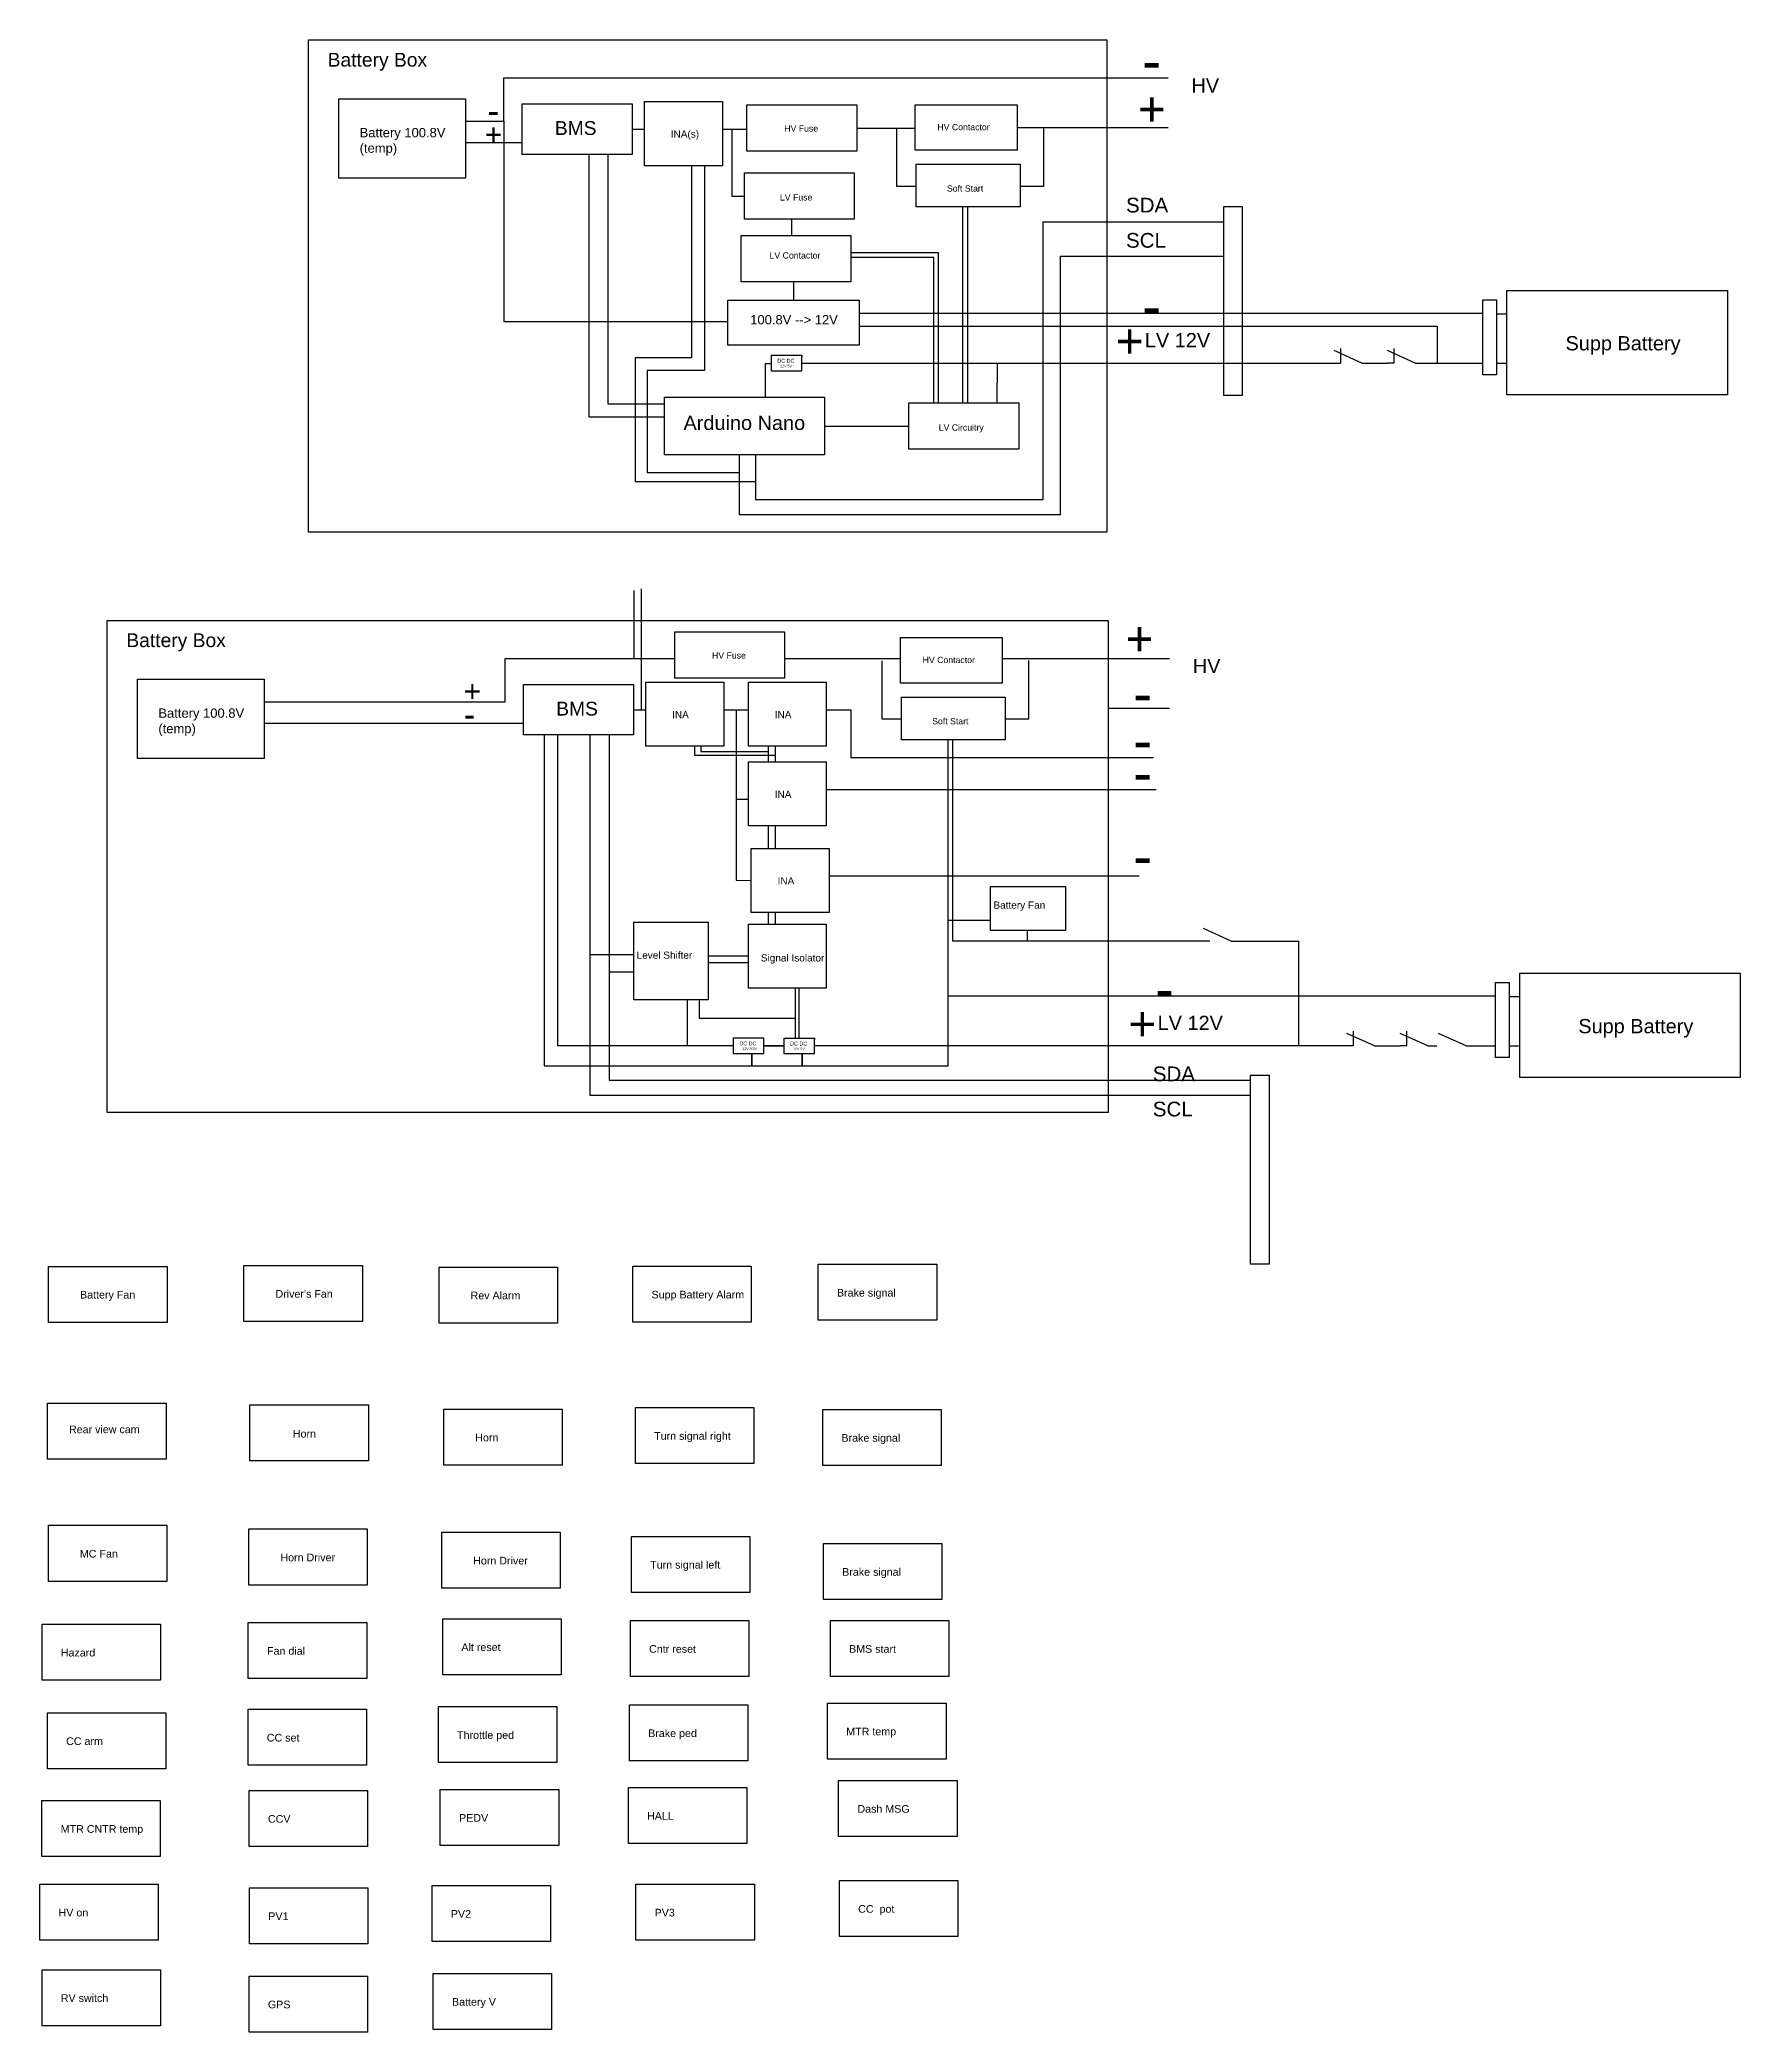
# Model space of a CAD drawing. Header units: inches. Extents: x -6006 to 7910, y 240 to 7918.
# Drawn here: x 5791 to 7163, y 1049 to 2656 of the extents above; entities that cross this region are included whole.
import ezdxf

# ---------------------------------------------------------------- set-up
doc = ezdxf.new("R2010")
doc.units = ezdxf.units.IN
doc.header["$MEASUREMENT"] = 0
doc.styles.get("Standard").update_dxf_attribs({"font": 'arial.ttf'})

msp = doc.modelspace()

# ---------------------------------------------------------------- linework, layer by layer
for p, q in [((6652.4, 2625.4), (6701.9, 2625.4)), ((6135, 2590.3), (6165.8, 2590.3)), ((6135, 2573.1), (6165.8, 2573.1)), ((6165.8, 2573.1), (6180.5, 2573.1)), ((6269.4, 2584), (6279.2, 2584)), ((6342.2, 2584), (6362, 2584)), ((6652.4, 2585.2), (6701.9, 2585.2)), ((6397.9, 2511.3), (6397.9, 2498.1)), ((6399.5, 2460.7), (6399.5, 2446)), ((6966.6, 2435), (6975.1, 2435)), ((6918.7, 2425.1), (6918.7, 2395.3)), ((6381.5, 2401.6), (6381.5, 2389.1)), ((6381.5, 2401.6), (6406.2, 2401.6)), ((6406.2, 2401.6), (6406.2, 2400.2)), ((6406.2, 2389.1), (6406.2, 2401.4)), ((6406.2, 2395.3), (6840.8, 2395.3)), ((6563.8, 2395.3), (6563.7, 2363.2)), ((6858.1, 2395.3), (6835.7, 2405.3)), ((6840.8, 2407.1), (6840.8, 2395.3)), ((6858.1, 2395.3), (6878.8, 2395.3)), ((6901.1, 2395.3), (6878.8, 2405.3)), ((6883.8, 2395.3), (6878.8, 2395.3)), ((6883.8, 2407.1), (6883.8, 2395.3)), ((6901.1, 2395.3), (6955.6, 2395.3)), ((6966.6, 2395.2), (6974.1, 2395.2)), ((6381.5, 2389.1), (6406.2, 2389.1)), ((6424.5, 2344.5), (6492.7, 2344.5)), ((6271, 2157.1), (6271, 2211.9)), ((6276.8, 2115.7), (6276.8, 2213.1)), ((6653.5, 2157.1), (6703, 2157.1)), ((5972.6, 2122.1), (6166.9, 2122.1)), ((6270.4, 2115.7), (6280.3, 2115.7)), ((6343.2, 2115.7), (6363.1, 2115.7)), ((6353.2, 2115.7), (6353.2, 2043.4)), ((6426, 2115.7), (6445.9, 2115.7)), ((6445.9, 2115.7), (6445.9, 2077.2)), ((6653.5, 2116.9), (6703, 2116.9)), ((5972.6, 2104.9), (6166.9, 2104.9)), ((6166.9, 2104.9), (6181.6, 2104.9)), ((6198.3, 2095.3), (6198.3, 1828.5)), ((6209.5, 1844.7), (6209.5, 2095.3)), ((6319.6, 2086.2), (6319.6, 2078.9)), ((6319.6, 2078.9), (6384.8, 2078.9)), ((6324.8, 2086.2), (6324.8, 2081.9)), ((6324.8, 2081.9), (6379.2, 2081.9)), ((6379.2, 2086.2), (6379.2, 2073.6)), ((6384.8, 2086.2), (6384.8, 2073.6)), ((6445.9, 2077.2), (6690.1, 2077.2)), ((6353.2, 2043.4), (6363.1, 2043.4)), ((6353.2, 2043.4), (6353.2, 1978.2)), ((6426, 2051.4), (6445.9, 2051.4)), ((6445.9, 2051.4), (6445.9, 2051.4)), ((6445.9, 2051.4), (6692.2, 2051.4)), ((6379.2, 2021.9), (6379.2, 2003.8)), ((6384.8, 2021.9), (6384.8, 2003.8)), ((6353.2, 1978.2), (6365.4, 1978)), ((6428.3, 1981.7), (6448.2, 1981.7)), ((6448.2, 1981.7), (6678.3, 1981.7)), ((6379.2, 1952.1), (6379.2, 1942.7)), ((6384.8, 1952.1), (6384.8, 1942.7)), ((6524.3, 1946), (6558.6, 1946)), ((6588.4, 1929.1), (6588.4, 1937.5)), ((6752.7, 1929.1), (6730.4, 1939.1)), ((6735.5, 1929.1), (6730.4, 1929.1)), ((6752.7, 1929.1), (6807.2, 1929.1)), ((6807.2, 1844.6), (6807.2, 1929.1)), ((6235.3, 1918.2), (6270.7, 1918.2)), ((6363.1, 1916.8), (6330.7, 1916.8)), ((6250.9, 1904.3), (6270.7, 1904.3)), ((6363.1, 1911.5), (6330.7, 1911.5)), ((6314.1, 1844.7), (6314.1, 1881.7)), ((6323.5, 1881.7), (6323.5, 1867)), ((6401.2, 1850.8), (6401.2, 1891)), ((6404.1, 1850.8), (6404.1, 1891)), ((6524.3, 1828.5), (6524.3, 1884.7)), ((6976.9, 1884.3), (6985.4, 1884.3)), ((6323.5, 1867), (6401.2, 1867)), ((6350.9, 1850.9), (6350.9, 1838.5)), ((6350.9, 1850.9), (6375.6, 1850.9)), ((6375.6, 1838.5), (6375.6, 1850.8)), ((6391.8, 1850.8), (6391.8, 1838.4)), ((6391.8, 1850.8), (6416.5, 1850.8)), ((6416.5, 1850.8), (6416.5, 1849.4)), ((6416.5, 1838.4), (6416.5, 1850.7)), ((6868.3, 1844.6), (6846, 1854.5)), ((6851.1, 1856.4), (6851.1, 1844.6)), ((6911.4, 1844.6), (6889, 1854.5)), ((6894.1, 1856.4), (6894.1, 1844.6)), ((6942.2, 1844.6), (6919.9, 1854.5)), ((6314.1, 1844.7), (6209.5, 1844.7)), ((6350.9, 1844.7), (6314.1, 1844.7)), ((6350.9, 1838.5), (6375.6, 1838.5)), ((6365.8, 1828.5), (6365.8, 1838.5)), ((6365.8, 1838.5), (6365.8, 1828.5)), ((6391.8, 1844.6), (6375.6, 1844.6)), ((6375.6, 1844.6), (6391.6, 1844.6)), ((6391.8, 1838.4), (6416.5, 1838.4)), ((6406.4, 1828.5), (6406.4, 1838.4)), ((6406.4, 1838.4), (6406.4, 1828.5)), ((6807.2, 1844.6), (6416.5, 1844.6)), ((6822.9, 1844.6), (6807.2, 1844.6)), ((6851.1, 1844.6), (6822.9, 1844.6)), ((6868.3, 1844.6), (6889, 1844.6)), ((6894.1, 1844.6), (6889, 1844.6)), ((6911.4, 1844.6), (6918.6, 1844.6)), ((6942.2, 1844.6), (6965.9, 1844.6)), ((6976.9, 1844.5), (6984.4, 1844.5)), ((6198.3, 1828.5), (6365.8, 1828.5)), ((6365.8, 1828.5), (6406.4, 1828.5)), ((6406.4, 1828.5), (6524.3, 1828.5))]:
    msp.add_line(p, q)
for points in [[(6008.3, 2656), (6652.4, 2656), (6652.4, 2259), (6008.3, 2259)], [(6032.7, 2608.5), (6135, 2608.5), (6135, 2544.5), (6032.7, 2544.5)], [(6180.5, 2604.4), (6269.4, 2604.4), (6269.4, 2563.6), (6180.5, 2563.6)], [(6279.2, 2606.2), (6342.2, 2606.2), (6342.2, 2554.4), (6279.2, 2554.4)], [(6362, 2603.5), (6450.6, 2603.5), (6450.6, 2566.1), (6362, 2566.1)], [(6497.7, 2603.5), (6579.9, 2603.5), (6579.9, 2566.9), (6497.7, 2566.9)], [(6498.5, 2555.6), (6582.3, 2555.6), (6582.3, 2521.2), (6498.5, 2521.2)], [(6360.1, 2548.7), (6448.6, 2548.7), (6448.6, 2511.3), (6360.1, 2511.3)], [(6746.7, 2521.7), (6761.6, 2521.7), (6761.6, 2369.1), (6746.7, 2369.1)], [(6357.2, 2498.1), (6445.8, 2498.1), (6445.8, 2460.7), (6357.2, 2460.7)], [(6346.6, 2446), (6452.4, 2446), (6452.4, 2409.6), (6346.6, 2409.6)], [(6955.6, 2446.3), (6966.6, 2446.3), (6966.6, 2385.8), (6955.6, 2385.8)], [(6975.1, 2453.9), (7153, 2453.9), (7153, 2369.7), (6975.1, 2369.7)], [(6295.5, 2367.7), (6424.5, 2367.7), (6424.5, 2321.3), (6295.5, 2321.3)], [(6492.7, 2363.2), (6581.3, 2363.2), (6581.3, 2325.8), (6492.7, 2325.8)], [(5845.9, 2187.7), (6653.5, 2187.7), (6653.5, 1790.8), (5845.9, 1790.8)], [(6303.7, 2178.4), (6392.3, 2178.4), (6392.3, 2141), (6303.7, 2141)], [(6485.8, 2173.8), (6568, 2173.8), (6568, 2137.1), (6485.8, 2137.1)], [(5870.4, 2140.3), (5972.6, 2140.3), (5972.6, 2076.3), (5870.4, 2076.3)], [(6280.3, 2137.9), (6343.2, 2137.9), (6343.2, 2086.2), (6280.3, 2086.2)], [(6363.1, 2137.9), (6426, 2137.9), (6426, 2086.2), (6363.1, 2086.2)], [(6181.6, 2136.1), (6270.4, 2136.1), (6270.4, 2095.3), (6181.6, 2095.3)], [(6486.6, 2125.8), (6570.4, 2125.8), (6570.4, 2091.5), (6486.6, 2091.5)], [(6363.1, 2073.6), (6426, 2073.6), (6426, 2021.9), (6363.1, 2021.9)], [(6365.4, 2003.8), (6428.3, 2003.8), (6428.3, 1952.1), (6365.4, 1952.1)], [(6558.6, 1973), (6618.9, 1973), (6618.9, 1937.5), (6558.6, 1937.5)], [(6270.7, 1944.3), (6330.7, 1944.3), (6330.7, 1881.7), (6270.7, 1881.7)], [(6363.1, 1942.7), (6426, 1942.7), (6426, 1891), (6363.1, 1891)], [(6985.4, 1903.2), (7163.3, 1903.2), (7163.3, 1819), (6985.4, 1819)], [(6965.9, 1895.6), (6976.9, 1895.6), (6976.9, 1835.1), (6965.9, 1835.1)], [(6768.3, 1821), (6783.3, 1821), (6783.3, 1668.4), (6768.3, 1668.4)], [(5798.6, 1666.7), (5894.1, 1666.7), (5894.1, 1621.5), (5798.6, 1621.5)], [(5956.2, 1667.4), (6051.8, 1667.4), (6051.8, 1622.2), (5956.2, 1622.2)], [(6113.6, 1666.1), (6209.2, 1666.1), (6209.2, 1620.9), (6113.6, 1620.9)], [(6269.9, 1666.8), (6365.4, 1666.8), (6365.4, 1621.6), (6269.9, 1621.6)], [(6419.5, 1668.4), (6515.1, 1668.4), (6515.1, 1623.2), (6419.5, 1623.2)], [(5797.7, 1556.4), (5893.3, 1556.4), (5893.3, 1511.2), (5797.7, 1511.2)], [(5961, 1555), (6056.6, 1555), (6056.6, 1509.8), (5961, 1509.8)], [(6117.5, 1551.5), (6213, 1551.5), (6213, 1506.3), (6117.5, 1506.3)], [(6272, 1552.8), (6367.6, 1552.8), (6367.6, 1507.6), (6272, 1507.6)], [(6423.1, 1551.3), (6518.6, 1551.3), (6518.6, 1506.1), (6423.1, 1506.1)], [(5798.4, 1457.9), (5894, 1457.9), (5894, 1412.6), (5798.4, 1412.6)], [(5960.2, 1454.9), (6055.7, 1454.9), (6055.7, 1409.6), (5960.2, 1409.6)], [(6115.7, 1452.3), (6211.3, 1452.3), (6211.3, 1407.1), (6115.7, 1407.1)], [(6268.8, 1448.9), (6364.4, 1448.9), (6364.4, 1403.7), (6268.8, 1403.7)], [(6423.7, 1443.2), (6519.3, 1443.2), (6519.3, 1398), (6423.7, 1398)], [(6116.5, 1382.4), (6212.1, 1382.4), (6212.1, 1337.2), (6116.5, 1337.2)], [(5793.3, 1378), (5888.8, 1378), (5888.8, 1332.8), (5793.3, 1332.8)], [(5959.7, 1379.5), (6055.2, 1379.5), (6055.2, 1334.3), (5959.7, 1334.3)], [(6267.9, 1381), (6363.4, 1381), (6363.4, 1335.8), (6267.9, 1335.8)], [(6429.3, 1381), (6524.8, 1381), (6524.8, 1335.8), (6429.3, 1335.8)], [(5797.6, 1306.7), (5893.1, 1306.7), (5893.1, 1261.4), (5797.6, 1261.4)], [(5959.5, 1309.5), (6055.1, 1309.5), (6055.1, 1264.3), (5959.5, 1264.3)], [(6113, 1311.6), (6208.5, 1311.6), (6208.5, 1266.4), (6113, 1266.4)], [(6267.2, 1313), (6362.7, 1313), (6362.7, 1267.8), (6267.2, 1267.8)], [(6427, 1314.5), (6522.6, 1314.5), (6522.6, 1269.3), (6427, 1269.3)], [(5960.4, 1244), (6055.9, 1244), (6055.9, 1198.8), (5960.4, 1198.8)], [(6114.6, 1244.8), (6210.1, 1244.8), (6210.1, 1199.6), (6114.6, 1199.6)], [(6266.3, 1246.4), (6361.9, 1246.4), (6361.9, 1201.2), (6266.3, 1201.2)], [(6435.9, 1252.1), (6531.5, 1252.1), (6531.5, 1206.9), (6435.9, 1206.9)], [(5793.2, 1235.9), (5888.7, 1235.9), (5888.7, 1190.7), (5793.2, 1190.7)], [(5791.5, 1168.3), (5887, 1168.3), (5887, 1123.1), (5791.5, 1123.1)], [(5960.7, 1165.5), (6056.2, 1165.5), (6056.2, 1120.3), (5960.7, 1120.3)], [(6108, 1167.4), (6203.5, 1167.4), (6203.5, 1122.2), (6108, 1122.2)], [(6272.4, 1168.3), (6368, 1168.3), (6368, 1123.1), (6272.4, 1123.1)], [(6436.6, 1171.3), (6532.1, 1171.3), (6532.1, 1126.1), (6436.6, 1126.1)], [(5793.3, 1099.4), (5888.9, 1099.4), (5888.9, 1054.2), (5793.3, 1054.2)], [(5960.4, 1094.2), (6055.9, 1094.2), (6055.9, 1049), (5960.4, 1049)], [(6108.9, 1096.4), (6204.4, 1096.4), (6204.4, 1051.2), (6108.9, 1051.2)]]:
    msp.add_lwpolyline(points, close=True)
for points in [[(6165.8, 2590.3), (6165.8, 2625.4), (6652.4, 2625.4)], [(6165.8, 2590.3), (6165.8, 2428.8), (6346.6, 2428.8)], [(6349.9, 2584), (6349.9, 2530), (6360.1, 2530)], [(6450.6, 2584.8), (6497.7, 2584.8)], [(6482.6, 2584.8), (6482.6, 2538), (6498.5, 2538)], [(6579.9, 2585.2), (6652.4, 2585.2)], [(6582.3, 2538), (6601.4, 2538), (6601.4, 2585.2)], [(6234.3, 2563.6), (6234.3, 2351.9), (6295.5, 2351.9)], [(6249.8, 2563.6), (6249.8, 2362.5), (6295.5, 2362.5)], [(6317.3, 2554.4), (6317.3, 2399.6), (6271.7, 2399.6), (6271.7, 2299.8), (6368.9, 2299.8)], [(6327.6, 2554.4), (6327.6, 2389.3), (6281.4, 2389.3), (6281.4, 2306.9), (6355.6, 2306.9)], [(6368.9, 2321.3), (6368.9, 2285.3), (6601, 2285.3), (6601, 2509.1), (6652.4, 2509.1), (6746.7, 2509.2)], [(6536.2, 2363.2), (6536.2, 2521.2)], [(6540.1, 2363.2), (6540.1, 2521.2)], [(6355.6, 2321.3), (6355.6, 2273.2), (6615, 2273.2), (6615, 2481.5), (6652.4, 2481.5), (6746.7, 2481.6)], [(6516.6, 2363.2), (6516.6, 2484.2), (6445.8, 2484.2)], [(6512.8, 2363.2), (6512.8, 2480.4), (6445.8, 2480.4)], [(6452.4, 2435.4), (6652.4, 2435.4), (6955.6, 2435.4)], [(6452.4, 2425.1), (6652.4, 2425.1), (6918.7, 2425.1)], [(6381.5, 2394.6), (6376.8, 2394.6), (6376.8, 2367.7)], [(6166.9, 2122.1), (6166.9, 2157.1), (6303.7, 2157.1)], [(6392.3, 2157.1), (6485.8, 2157.1)], [(6470.7, 2155), (6470.7, 2108.3), (6486.6, 2108.3)], [(6568, 2157.1), (6653.5, 2157.1)], [(6570.4, 2108.3), (6589.5, 2108.3), (6589.5, 2155.4)], [(6235.3, 2095.3), (6235.3, 1804.9), (6768.3, 1804.9)], [(6250.9, 2095.3), (6250.9, 1817), (6768.3, 1817)], [(6965.9, 1884.7), (6662.7, 1884.7), (6524.3, 1884.7), (6524.3, 2091.5)], [(6730.4, 1929.1), (6528.1, 1929.1), (6528.1, 2091.5)]]:
    msp.add_lwpolyline(points)

# ---------------------------------------------------------------- texts
for s, height, p in [('HV Contactor', 5.032, (6515.6, 2583.1)), ('HV Fuse', 5.03, (6392.1, 2582)), ('LV Fuse', 5.03, (6388.6, 2526.4)), ('Soft Start', 5.03, (6523.3, 2533.6)), ('LV Contactor', 5.032, (6380.2, 2479.6)), ('DC DC ', 3.12, (6386.5, 2395.6)), ('12V 5V', 2.06, (6388.8, 2391.9)), ('LV Circuitry', 5.032, (6516.7, 2340.8)), ('HV Fuse', 5.03, (6333.8, 2156.9)), ('HV Contactor', 5.032, (6503.7, 2153.3)), ('Soft Start', 5.03, (6511.4, 2103.9)), ('DC DC ', 3.12, (6355.9, 1844.9)), ('12V 3.3V', 2.06, (6358.2, 1841.2)), ('DC DC ', 3.12, (6396.8, 1844.8)), ('12V 5V', 2.06, (6399.1, 1841.1))]:
    msp.add_text(s, height=height).set_placement(p)
at = {"attachment_point": 1}
for s, width, gutter_width, insert, char_height in [('Battery Box', 541.434, 55.5, (6023.7, 2645.5), 11.11), ('-', 303.676, 163.3, (6680.9, 2655.4), 32.7), ('HV', 455.15, 57.5, (6720.6, 2624.9), 11.49), ('+', 256.576, 138, (6677.4, 2614), 27.6), ('-', 188.969, 101.6, (6152.7, 2609), 20.3), ('BMS', 541.434, 55.5, (6207, 2590.4), 11.11), ('Battery 100.8V \\P(temp)', 365.26, 37.5, (6049.5, 2584.9), 7.495), ('+', 159.661, 85.9, (6150.5, 2588.3), 17.2), ('INA(s)', 53.768, 28.9, (6300.5, 2582.9), 5.78), ('SDA', 110.275, 59.3, (6667.8, 2528.6), 11.86), ('SCL', 110.275, 59.3, (6667.8, 2500.2), 11.86), ('100.8V --> 12V', 365.26, 37.5, (6364.6, 2434), 7.495), ('-', 303.676, 163.3, (6680.9, 2457.7), 32.7), ('+', 256.576, 138, (6659.5, 2426.9), 27.6), ('LV 12V', 455.15, 57.5, (6683, 2419.5), 11.49), ('Supp Battery ', 455.15, 57.5, (7022.4, 2417), 11.491), ('Arduino Nano', 455.15, 57.5, (6310.8, 2352.8), 11.491), ('Battery Box', 541.434, 55.5, (5861.3, 2177.3), 11.11), ('+', 256.576, 138, (6667.4, 2186.9), 27.6), ('HV', 455.15, 57.5, (6721.7, 2156.7), 11.49), ('+', 159.661, 85.9, (6133.4, 2139.2), 17.2), ('BMS', 541.434, 55.5, (6208.1, 2122.1), 11.11), ('-', 303.676, 163.3, (6673.6, 2145.2), 32.7), ('Battery 100.8V \\P(temp)', 365.26, 37.5, (5887.1, 2116.7), 7.495), ('-', 188.969, 101.6, (6133.4, 2122.1), 20.3), ('INA', 53.768, 28.9, (6301.6, 2114.6), 5.78), ('INA', 53.768, 28.9, (6384.4, 2114.6), 5.78), ('-', 303.676, 163.3, (6673.6, 2107.4), 32.7), ('-', 303.676, 163.3, (6673.6, 2081.3), 32.7), ('INA', 53.768, 28.9, (6384.4, 2050.3), 5.78), ('-', 303.676, 163.3, (6673.6, 2014.1), 32.7), ('INA', 53.768, 28.9, (6386.7, 1980.5), 5.78), (' Battery Fan', 53.768, 28.9, (6558.6, 1961), 5.784), (' Level Shifter', 53.768, 28.9, (6270.7, 1920.6), 5.784), ('Signal Isolator', 53.768, 28.9, (6373.2, 1918.4), 5.784), ('-', 303.676, 163.3, (6691.2, 1907), 32.7), ('+', 256.576, 138, (6669.8, 1876.2), 27.6), ('LV 12V', 455.15, 57.5, (6693.3, 1868.8), 11.49), ('Supp Battery ', 455.15, 57.5, (7032.7, 1866.2), 11.491), ('SDA', 110.275, 59.3, (6689.4, 1827.9), 11.86), ('SCL', 110.275, 59.3, (6689.4, 1799.5), 11.86), ('Battery Fan', 244.445, 30.9, (5823.9, 1646.9), 6.171), ("Driver's Fan", 244.445, 30.9, (5981.6, 1647.6), 6.171), ('Rev Alarm', 244.445, 30.9, (6139, 1646.3), 6.17), ('Supp Battery Alarm', 244.445, 30.9, (6285, 1647), 6.171), ('Brake signal ', 244.445, 30.9, (6434.6, 1648.5), 6.171), ('Rear view cam', 244.445, 30.9, (5815, 1538.3), 6.171), ('Horn', 244.445, 30.9, (5995.6, 1534.8), 6.17), ('Horn', 244.445, 30.9, (6142.8, 1531.7), 6.17), ('Turn signal right', 244.445, 30.9, (6287.1, 1533), 6.171), ('Brake signal', 244.445, 30.9, (6438.2, 1531.4), 6.171), ('MC Fan', 244.445, 30.9, (5823.8, 1438), 6.17), ('Horn Driver', 244.445, 30.9, (5985.6, 1435), 6.171), ('Horn Driver', 244.445, 30.9, (6141.1, 1432.4), 6.171), ('Turn signal left', 244.445, 30.9, (6283.9, 1429.1), 6.171), ('Brake signal', 244.445, 30.9, (6438.8, 1423.3), 6.171), ('Hazard', 244.445, 30.9, (5808.4, 1358.2), 6.17), ('Fan dial', 244.445, 30.9, (5974.8, 1359.6), 6.17), ('Alt reset', 244.445, 30.9, (6131.6, 1362.6), 6.17), ('Cntr reset', 244.445, 30.9, (6283, 1361.2), 6.17), ('BMS start', 244.445, 30.9, (6444.4, 1361.2), 6.17), ('CC arm', 244.445, 30.9, (5812.7, 1286.8), 6.17), ('CC set', 244.445, 30.9, (5974.6, 1289.6), 6.17), ('Throttle ped', 244.445, 30.9, (6128.1, 1291.7), 6.171), ('Brake ped', 244.445, 30.9, (6282.3, 1293.2), 6.17), ('MTR temp', 244.445, 30.9, (6442.1, 1294.6), 6.17), ('CCV', 244.445, 30.9, (5975.5, 1224.1), 6.17), ('PEDV', 244.445, 30.9, (6129.7, 1224.9), 6.17), ('HALL', 244.445, 30.9, (6281.4, 1226.5), 6.17), ('Dash MSG', 244.445, 30.9, (6451.1, 1232.2), 6.17), ('MTR CNTR temp', 244.445, 30.9, (5808.3, 1216), 6.171), ('HV on', 244.445, 30.9, (5806.6, 1148.5), 6.17), ('PV1', 244.445, 30.9, (5975.8, 1145.6), 6.17), ('PV2', 244.445, 30.9, (6123.1, 1147.5), 6.17), ('PV3', 244.445, 30.9, (6287.5, 1148.5), 6.17), ('CC  pot', 244.445, 30.9, (6451.7, 1151.5), 6.17), ('RV switch', 244.445, 30.9, (5808.4, 1079.6), 6.17), ('GPS', 244.445, 30.9, (5975.5, 1074.4), 6.17), ('Battery V', 244.445, 30.9, (6124, 1076.5), 6.17)]:
    msp.add_mtext_dynamic_manual_height_columns(s, width=width, gutter_width=gutter_width, heights=[0], dxfattribs=dict(at, insert=insert, char_height=char_height))

doc.saveas('drawing.dxf')
